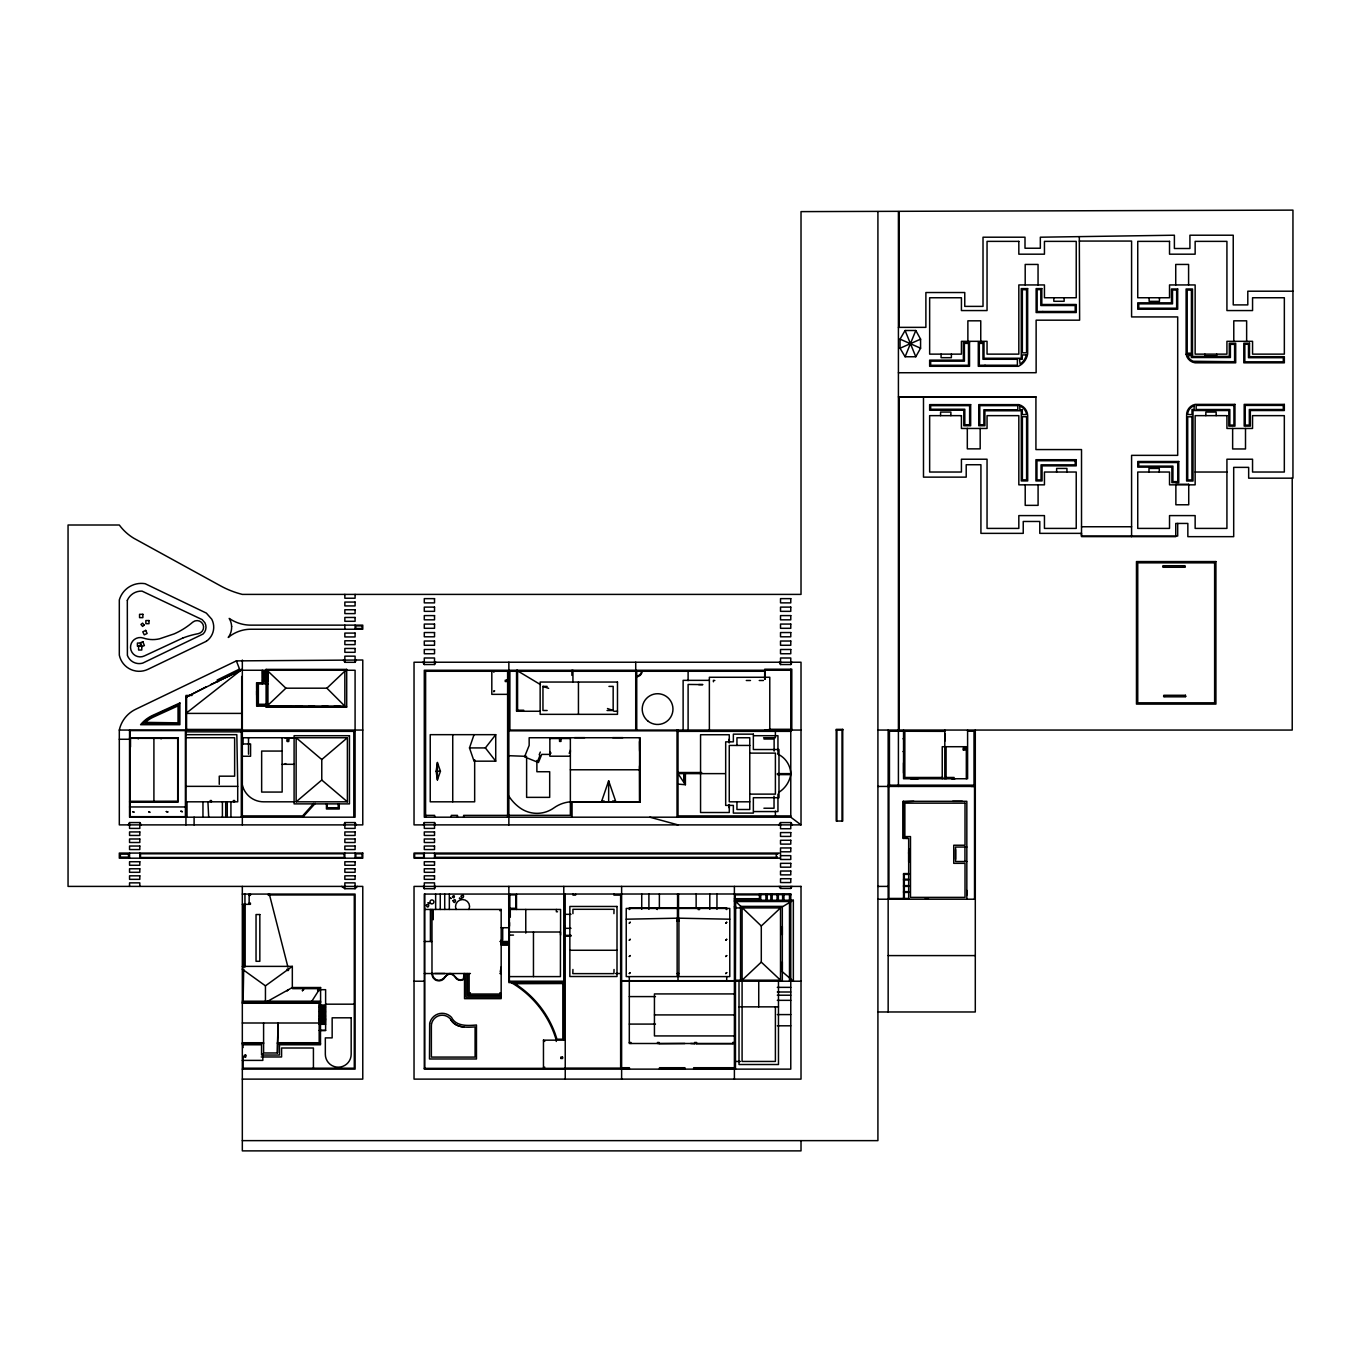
<?xml version="1.0" encoding="UTF-8"?>
<svg xmlns="http://www.w3.org/2000/svg" width="1361" height="1361" viewBox="0 0 1361 1361"><rect width="100%" height="100%" fill="white"/><g stroke="black" fill="none" stroke-linecap="round" stroke-linejoin="round"><path stroke-width="1.5" d="M560.562 935.092L560.579 909.454L508.861 909.454M263.592 1022.996L263.592 1052.972L277.44 1052.972L278.205 1022.996L277.44 1043.496L320.498 1043.496M436.132 771.245L437.408 762.517L440.437 771.245L437.408 779.955L436.132 771.245L440.437 771.245M500.219 971.89L501.171 966.956M423.22 886.402L424.292 888.699L434.533 888.699L435.214 886.402M474.666 759.744L474.666 801.816L430.229 801.816L430.229 734.668L495.727 734.668L495.727 761.173L474.036 761.173L469.494 747.921L474.036 734.668M615.972 802.173L608.656 780.84L601.341 802.173M423.373 824.885L424.292 822.571L434.533 822.571L435.316 824.885M537.782 760.867L540.028 755.321M539.177 754.828L540.317 752.055M905.099 356.752L915.8 330.502L905.082 330.502L900.046 339.127L900.046 348.246L905.099 356.752L915.783 356.752L920.58 348.212L920.58 339.161L915.8 330.502M343.772 824.885L344.843 822.571L355.085 822.571L356.412 824.885M779.309 662.229L780.516 664.525L790.775 664.525L791.966 662.229M343.465 660L344.843 662.314L355.085 662.314L356.31 660M128.325 824.885L129.55 822.571L139.809 822.571L141.272 824.885M468.933 909.454L469.12 909.114A7.043 7.043 0 0 0 462.349 899.553A7.043 7.043 0 0 0 456.122 909.454M422.812 662.229L424.292 664.525L434.533 664.525L435.877 662.229M779.07 886.402L780.516 888.444L790.775 888.444L791.966 886.402M311.023 1002.496L320.584 987.525L292.326 987.525L265.446 1002.496L265.446 985.84L292.326 966.378L292.326 987.525M778.781 824.885L780.516 822.571L790.775 822.571L792.425 824.885M604.182 801.017L602.242 801.017M614.594 801.017L612.637 801.017M469.494 747.921L485.384 747.921L495.727 734.668M313.796 803.381L302.618 815.919L242.326 815.919M302.754 817.195L315.259 803.364M341.679 886.402L344.843 888.699L355.085 888.699L357.348 886.402M266.093 707.005L285.895 688.19L326.895 688.19L346.698 669.391L346.698 707.005L266.093 707.005L266.093 669.391L346.698 669.391M499.895 910.747L501.171 909.454L424.802 909.454M469.137 973.523L469.137 994.04L470.413 992.747M544.74 1067.126L543.464 1068.351L543.464 1040.161L565.24 1040.161M761.292 962.125L742.085 980.192L780.516 980.192L761.292 962.125L761.292 925.99L780.516 907.923L780.516 981.213M347.395 801.816L321.774 780.04L321.774 759.54L347.395 737.747L347.395 801.816L296.137 801.816L296.137 737.747L347.395 737.747M296.137 801.816L321.774 780.04M782.116 906.97L793.344 900.25L793.344 981.213L782.116 971.533M239.536 669.051L217.114 680.041L217.964 681.759M206.515 686.659L186.151 697.155L242.326 669.119L185.947 713.402L242.326 713.402M236.372 660.885L362.775 660L362.775 824.885L119.309 824.885L119.309 730.057A29.993 29.993 0 0 1 135.777 709.234L236.372 660.885L240.251 670.888L210.887 684.515M920.58 339.161L900.046 348.246M142.99 641.643L140.489 642.698L142.088 646.526L144.402 645.539L142.803 641.712M241.697 676.468L241.697 729.428M626.23 919.202L677.149 918.182L677.149 976.603L626.23 976.603L626.23 908.433L729.785 908.433L729.785 976.603L678.918 976.603L678.918 918.182L729.785 919.202M1035.925 396.885L898.413 396.885L1035.925 396.817L1035.925 449.572L1081.519 449.572L1081.519 536.608L1175.751 536.659L1175.751 523.441L1187.847 523.441L1187.847 536.659L1233.695 536.659L1233.695 467.367L1248.666 467.367L1248.666 478.17L1292.95 478.17L1292.95 210.121L801.017 211.618L801.017 594.4L242.326 594.4A92.31 92.31 0 0 1 219.512 585.298L133.752 538.224A49.659 49.659 0 0 1 119.309 525.006L68.05 525.006L68.05 886.402L362.775 886.402L362.775 1079.12L242.326 1079.12M1292.95 291.203L1247.799 291.203L1247.799 304.898L1233.236 304.898L1233.236 235.215L1189.922 235.215L1189.922 248.502L1174.39 248.502L1174.39 235.215L1040.331 237.205L1040.331 248.229L1025.003 248.229L1025.003 237.205L983.016 237.205L983.016 306.378L964.762 306.378L964.762 292.53L925.888 292.53L925.888 327.355L898.413 327.355M1079.324 241.067L1131.586 241.067L1131.586 316.926L1177.69 316.926L1177.69 455.357L1131.586 455.357L1131.586 536.659M1186.111 354.285A10.548 10.548 0 0 0 1195.145 362.826L1235.703 362.826L1235.703 343.244L1229.289 343.244L1229.289 356.412L1192.508 356.412L1192.508 288.991L1186.111 288.991L1186.111 354.285L1192.508 354.285M898.413 372.744L1036.129 372.71L1036.129 320.175L1079.613 320.175L1079.324 237.205M1195.145 472.029L1226.924 472.029M1081.519 526.758L1131.586 526.758M1081.519 533.359L1039.787 533.359L1039.787 521.467L1023.234 521.467L1023.234 533.359L980.924 533.359L980.924 464.73L966.208 464.73L966.208 477.133L923.49 477.133L923.49 396.936M345.762 669.816L267.028 669.816L267.028 706.563L345.762 706.563M240.012 670.258L355.085 670.258L355.085 817.195L129.55 817.195L129.55 730.057M790.775 670.258L424.292 670.258L424.292 817.195L790.775 817.195L801.017 824.885L801.017 662.229L414.033 662.229L414.033 824.885L801.017 824.885M764.729 671.024L765.137 679.224M262.316 671.381L267.947 671.381M635.723 671.279L425.619 671.279L425.585 817.195M764.729 671.279L636.744 671.279L636.744 730.057M493.788 672.198L494.502 671.279M262.316 672.453L267.947 672.453M262.316 673.576L267.947 673.576M765.137 673.593L765.239 679.224M262.316 674.716L267.947 674.716M262.316 675.839L267.947 675.839M262.316 676.961L267.947 676.961M262.316 678.101L267.947 678.101M262.316 679.326L267.947 679.326M262.316 680.449L267.947 680.449M709.37 680.347L683.12 680.347L683.12 730.057M746.287 680.5L750.472 680.5M759.234 680.5L763.453 680.5M262.316 681.623L267.947 681.623M264.051 682.865L256.566 682.763L256.668 706.138L346.698 707.005M262.316 683.358L257.45 683.358L257.45 706.138M268.202 683.851L258.369 683.851L258.369 704.266L268.202 704.266M698.652 684.6L702.854 684.6L688.105 684.447L688.105 730.057M547.156 710.493L542.954 710.493L542.954 686.403L547.156 686.403M608.945 686.403L613.165 686.403L613.165 710.493L607.04 710.493M256.668 691.048L256.668 695.148M493.788 690.912L494.655 690.912L493.788 691.779M507.619 694.348L491.814 694.348L491.814 671.279M192.088 695.454L185.947 695.454L185.947 824.885M185.947 696.747L186.984 696.747M257.45 705.236L267.947 705.236M516.551 710.238L523.73 710.238M540.198 711.259L516.551 711.259L516.551 670.258L540.47 684.6M613.93 711.259L617.486 711.259M769.084 729.292L791.796 729.292M185.947 729.428L242.326 729.428M790.877 729.904L764.729 729.904L764.729 731.35M119.309 730.057L362.775 730.057M508.861 730.057L801.017 730.057M836.215 730.057L842.731 730.057M877.913 730.057L1292.218 730.057L1292.218 478.17M508.861 730.823L678.016 730.823M242.326 731.35L355.085 731.35M677.029 731.35L790.877 731.35M944.806 731.35L889.448 731.231L889.448 785.161M967.603 731.231L974.017 731.231L974.017 785.161M185.947 731.844L241.305 731.844M944.806 733.46L944.806 741.15M185.947 734.668L236.831 734.668L237.716 784.327L237.716 801.816L185.947 801.816M753.705 735.706L777.948 735.706L777.948 753.126M129.55 737.747L178.257 737.747L178.257 801.816L129.55 801.816L178.257 801.663M185.947 737.747L234.636 737.747L234.636 776.178L219.257 776.178L219.257 784.327M242.326 737.747L295.116 737.747M763.572 737.747L775.396 737.747L775.396 731.35M178.257 738.36L130.112 738.308L130.112 801.272L177.696 801.272L177.696 738.308M294.759 738.24L284.67 737.747M549.861 738.513L570.361 738.513M903.023 738.751L903.942 738.751L903.942 751.561L903.023 751.561M119.309 739.261L129.55 739.261M763.963 739.023L774.12 739.023L774.12 751.119M729.36 739.38L728.85 742.528M639.568 741.201L639.67 751.442M639.67 741.898L639.67 750.677M242.326 743.957L250.577 743.957L250.577 756.257L242.326 756.257M749.775 745.437L729.258 745.437L729.258 801.816L749.775 801.816M570.361 749.996L570.361 752.157M282.152 751.068L261.652 751.068L261.652 792.068L282.152 792.068L282.101 737.747M549.861 752.055L551.052 753.126M570.361 752.055L569.085 753.126M749.775 753.126L775.396 753.126L775.396 794.126L749.775 794.126M549.861 754.402L541.729 754.402L538.446 762.517L524.529 756.886L529.157 745.437L529.157 737.747L640.078 737.747L640.078 802.173M508.861 755.695L526.622 756.359M570.361 756.206L549.861 756.206L549.861 737.747M903.534 762.858L903.534 773.099M285.742 763.572L284.67 764.304M282.101 764.304L294.129 764.304M639.568 765.767L639.67 800.489M639.67 766.464L639.67 770.785M570.361 769.782L640.078 769.782M678.016 772.521L701.664 772.521M725.328 773.626L678.016 773.626L685.4 784.719L678.016 784.123M777.318 773.626L790.775 773.626A22.491 22.491 0 0 0 777.505 753.943M684.158 774.528L684.26 778.866M777.318 774.63L790.775 774.63A26.216 26.216 0 0 1 779.19 792.102M684.26 774.902L684.26 778.492M943.003 777.471L904.827 777.471L904.827 731.35M946.082 777.471L954.18 777.471M684.26 779.275L684.158 782.558M684.26 779.632L684.26 782.201M888.155 785.161L974.119 785.161M185.947 786.352L237.716 786.352M877.913 786.437L975.293 786.437L971.073 786.403M294.112 801.816L263.558 801.816A21.827 21.827 0 0 1 242.326 785.025M640.078 801.816L569.851 802.173M903.534 801.816L913.792 801.306M569.851 801.969L640.078 802.02M571.654 803.058L571.654 816.09M129.55 806.954L185.947 806.954M338.379 807.822L327.252 807.822L327.201 803.841M729.36 807.651L728.85 804.64M338.447 807.907L338.447 803.858L338.515 807.975L327.082 807.975L327.082 803.875M763.912 808.23L774.035 808.23L774.035 796.151M753.79 811.564L777.948 811.564L777.948 794.126M425.585 815.375L434.652 815.375L434.652 817.195M507.619 815.375L463.625 815.375L463.625 817.195M508.861 815.307L570.361 815.307L570.361 737.747M678.016 815.919L790.775 815.919M903.534 838.104L907.532 838.41M966.837 847.052L955.558 847.052L955.558 861.513L966.837 861.513M908.672 849.4L909.948 849.4M955.558 849.587L955.558 859.318M908.672 849.689L908.672 861.734M908.672 852.292L908.672 853.585M780.516 855.644L790.775 855.644L790.775 859.489L780.516 859.489L780.516 853.075L414.033 853.075L414.033 858.196L780.516 858.196M908.672 862.211L909.948 862.211M908.672 873.575L903.534 873.575L903.534 899.213M903.534 874.34L908.672 874.408M903.534 879.223L908.672 879.223M903.534 879.989L908.672 879.989M903.534 885.62L908.672 885.62M877.913 886.402L888.155 886.402M903.534 886.402L908.672 886.402M966.837 890.434L966.837 895.13M903.534 891.642L908.672 891.642M903.534 892.425L908.672 892.425M242.326 894.075L355.085 894.075L355.085 1069.134L242.326 1069.134M759.948 894.602L790.775 894.602M269.648 894.96L354.285 894.96L354.285 1068.198L243.092 1068.198M509.371 894.875L515.802 894.875L515.802 908.28L509.371 908.28M759.438 894.857L735.161 894.857L735.161 900.233M789.703 894.909L790.775 894.909M249.148 895.368L250.424 895.368L250.424 894.075M287.937 967.127L269.648 895.368L268.355 895.368L268.355 894.075M908.672 898.447L888.937 898.447L888.937 786.437M925.361 898.447L928.406 898.447M734.396 898.702L759.948 898.702M877.913 899.213L975.293 899.213M789.703 899.927L790.775 899.927M793.344 900.25L734.396 900.233L761.292 925.99M734.396 901.526L789.499 901.526L789.499 981.213M249.148 903.058L250.424 903.058L250.424 904.333L242.326 904.333M734.396 906.596L735.672 906.596M734.396 907.923L780.516 907.923M557.551 911.768L556.377 911.768L556.377 909.454M565.24 914.32L571.008 914.32M565.24 915.868L565.24 917.144M509.371 917.144L510.29 917.144L510.29 909.454M677.149 921.244L678.918 921.244M563.777 926.586L565.24 926.586M782.32 926.603L782.32 934.803M501.171 927.726L508.861 927.726M565.24 928.321L571.008 928.321M509.371 932.013L560.426 932.013L560.426 976.603L509.371 976.603M508.861 933.034L508.861 886.402M509.371 935.092L513.471 935.092M565.189 935.347L571.042 935.347M565.189 936.113L571.042 936.113M501.171 940.077L502.702 940.077L502.702 927.726M424.292 941.489L431.981 941.489M499.895 941.489L508.861 941.489M501.171 941.795L508.861 941.795M501.171 942.527L508.861 942.527M501.171 942.833L508.861 942.833M501.171 943.547L508.861 943.547M501.171 943.853L508.861 943.853M501.171 944.568L508.861 944.568M501.171 944.874L508.861 944.874M569.851 950.267L617.009 950.267M888.155 955.592L975.293 955.592M782.32 961.938L782.32 970.138M242.326 966.378L292.326 966.378M424.292 973.523L470.413 973.523M499.895 973.523L501.171 973.523M615.614 973.523L620.633 973.523M677.149 973.523L678.918 973.523M741.303 980.209L735.416 980.209L735.672 901.526M621.62 980.703L734.396 980.703M414.033 981.213L424.292 981.213M508.861 981.213L563.777 981.213M621.62 981.213L801.017 981.213M563.777 982.591L508.861 982.591L508.708 894.075M777.318 987.354L790.775 987.354M292.564 988.137L319.206 988.137M292.462 988.647L318.457 988.647M319.206 989.685L317.674 989.685L317.674 990.706L319.206 990.706M320.805 989.685L325.619 989.685L325.619 1030.447L319.206 1030.447L325.619 1030.447M777.318 991.999L790.775 991.999M734.396 993.921L654.437 993.921L654.437 1035.925L734.396 1035.925M469.137 994.04L501.171 994.04L499.895 992.747M777.318 995.214L790.775 995.214M501.171 995.572L467.606 995.572L467.606 973.523M629.309 996.592L655.458 996.592M501.171 997.103L466.057 997.103L466.057 973.523M777.318 1000.335L790.775 1000.335M242.326 1001.203L320.498 1001.203L320.498 1044.772L279.481 1044.772L279.481 1055.03L261.55 1055.03L261.55 1044.772L242.326 1044.772M242.326 1002.496L320.584 1002.496L320.584 987.525M242.326 1003.261L318.44 1003.261M325.619 1004.18L354.285 1004.18M319.206 1005.03L325.619 1005.03M319.206 1006.323L325.619 1006.323M739.006 1006.851L778.475 1006.851M319.206 1007.599L325.619 1007.599M319.206 1008.926L325.619 1008.926M319.206 1010.185L325.619 1010.185M319.206 1011.461L325.619 1011.444M877.913 1011.972L975.293 1011.972L975.293 730.057M319.206 1012.754L325.619 1012.72M319.206 1014.03L325.619 1014.03M777.318 1014.591L790.775 1014.591M654.437 1014.915L734.396 1014.915M319.206 1015.323L325.619 1015.34M319.206 1016.633L325.619 1016.633M319.206 1017.909L325.619 1017.909M319.206 1019.151L325.619 1019.151M319.206 1019.168L325.619 1019.168M319.206 1020.444L325.619 1020.461M319.206 1021.72L325.619 1021.72M242.326 1022.996L325.619 1023.013M629.309 1024.084L655.458 1024.084M325.619 1024.306L319.206 1024.306L320.498 1024.306M777.318 1025.803L790.775 1025.803M450.678 1019.474C455.442 1028.048 466.789 1027.589 475.091 1026.892L475.091 1057.089L431.369 1057.089L431.369 1026.892A10.837 10.837 0 0 1 450.134 1018.691L451.75 1021.005M629.309 1042.475L630.926 1042.475L630.926 1043.496M734.396 1042.475L732.779 1042.475L732.779 1043.496M242.326 1042.73L263.592 1042.73M318.44 1042.73L277.44 1042.73L277.44 1052.972M242.326 1043.496L263.592 1043.496M734.396 1043.496L629.309 1043.496L629.309 981.213M658.894 1043.683L684.872 1043.496M694.773 1043.683L690.673 1043.496M696.373 1043.717L733.001 1043.717M243.092 1047.596L242.581 1042.985M245.456 1055.456L245.456 1056.595M261.227 1056.97L281.591 1056.97L281.591 1048.004L313.421 1048.004L313.421 1068.198M242.326 1060.389L262.826 1060.389L262.826 1053.754M735.467 1061.444L740.418 1061.444M621.62 1067.722L629.411 1067.722L629.411 1069.134M734.396 1067.722L693.685 1067.722L693.685 1069.134M565.24 1068.113L620.633 1068.113L620.633 895.113L613.93 895.113L613.93 894.075M424.292 1068.351L565.24 1068.351M623.338 1069.134L627.71 1069.134M661.803 1069.134L682.627 1069.134M695.981 1069.134L732.099 1069.134M242.326 1140.637L877.913 1140.637L877.913 211.618M649.809 817.195L678.016 824.885M542.954 686.403L548.636 688.343M607.482 708.537L613.165 710.493M900.046 339.127L920.58 348.212M266.093 669.391L285.895 688.19M511.175 982.591L514.424 984.513A98.707 98.707 0 0 1 556.275 1040.161L556.275 1041.454M265.446 985.84L242.326 969.168L243.704 969.168L243.092 1002.496M296.137 737.747L321.774 759.54M326.895 688.19L344.843 706.138L344.843 670.258M543.464 1040.161L544.74 1041.454M485.384 747.921L495.727 761.173M915.783 356.752L905.082 330.502M1081.349 533.359L1081.519 536.047L1177.69 536.047L1177.69 523.441M207.927 801.816L208.692 817.195M1246.642 341.322L1246.642 320.822L1233.781 320.822L1233.781 341.322M1245.502 428.46L1245.502 448.96L1232.641 448.96L1232.641 428.46M1216.717 354.132L1216.717 355.833L1204.91 355.833L1204.91 354.132M1216.156 415.649L1216.156 412.06L1205.846 412.06L1205.846 415.649M1188.595 284.942L1188.595 264.442L1175.734 264.442L1175.734 284.942M1159.453 297.77L1159.453 301.359L1149.143 301.359L1149.143 297.77M1159.283 472.029L1159.283 468.439L1148.99 468.439L1148.99 472.029M1066.939 472.029L1066.939 468.439L1056.629 468.439L1056.629 472.029M1064.132 297.702L1064.132 301.291L1053.822 301.291L1053.822 297.702M1038.052 284.942L1038.052 264.442L1025.19 264.442L1025.19 284.942M1038.086 484.839L1038.086 505.356L1025.207 505.356L1025.207 484.839M980.754 341.322L980.754 320.822L967.875 320.822L967.875 341.322M980.175 428.358L980.175 448.858L967.314 448.858L967.314 428.358M974.527 786.437L974.527 899.213M967.603 730.057L967.603 778.747L903.534 778.747L903.534 730.057M966.837 899.213L966.837 801.306L903.023 801.306L903.023 838.41L908.672 838.41L908.672 899.213M966.327 778.747L966.327 746.713L942.237 746.713L942.237 778.747M964.949 847.052L964.949 861.513M962.329 801.306L952.649 801.306M954.997 778.747L951.611 778.747M951.373 354.098L951.373 357.688L941.08 357.688L941.08 354.098M950.88 415.649L950.88 412.06L940.57 412.06L940.57 415.649M946.082 746.713L946.082 778.747M944.806 730.057L944.806 778.747M918.233 778.747L910.543 778.747M904.299 874.289L904.35 899.213M903.534 801.306L903.534 838.41M899.179 211.618L899.179 327.355M899.179 396.885L899.179 730.057M898.413 211.618L898.413 786.437M888.155 730.057L888.155 1011.972M842.034 730.057L842.034 821.04M836.913 730.057L836.913 821.04M801.017 1140.637L801.017 1150.879L242.326 1150.879L242.326 886.402M791.796 730.057L791.796 669.221L764.729 669.221L764.627 679.241M790.775 664.525L790.775 657.992L780.516 657.992L780.516 664.525M790.775 669.221L790.775 817.195M790.775 822.571L790.775 828.73L780.516 828.73L780.516 822.571M790.775 886.402L790.775 888.444M789.754 893.973L789.754 894.909M789.499 894.075L789.499 900.25M783.936 894.075L783.936 900.25M782.575 894.075L782.643 900.25M782.32 981.213L782.32 906.392L740.537 906.392L740.537 981.213M780.516 886.402L780.516 888.444M778.356 894.075L778.356 900.25M778.475 981.213L778.475 1064.506L739.006 1064.506L739.006 981.213M777.08 894.075L777.08 900.25M775.396 811.105L775.396 815.919M775.396 1006.851L775.396 1061.444L742.085 1061.444L742.085 907.923M772.163 894.075L772.163 900.25M770.87 894.075L770.87 900.25M769.782 730.057L769.782 677.268L709.37 677.268L709.37 730.057M767.23 894.075L767.23 900.25M765.937 893.973L765.954 900.25M760.714 894.075L760.714 900.25M759.948 893.973L759.948 900.233M759.438 893.973L759.438 900.25M758.74 981.213L758.74 1006.851M736.947 745.437L736.947 737.747L749.775 737.747L749.775 809.506L736.947 809.506L736.947 801.816M735.467 981.213L735.467 1069.134M734.396 886.402L734.396 1079.12M729.36 742.766L729.258 734.736L700.558 734.736L700.558 812.517L729.258 812.517L729.36 804.453M728.952 739.38L728.952 742.528M729.054 804.64L729.054 807.651M726.706 977.113L726.706 980.703M725.566 908.433L726.706 909.556L726.706 907.923L629.309 907.923L629.309 909.505L630.398 908.433M716.958 894.075L716.958 909.352M714.831 680.5L713.402 680.347L713.402 681.793M709.796 894.075L709.796 909.352M699.537 908.433L699.537 909.556L698.21 909.556L698.21 908.433M696.594 1043.496L696.594 1042.475L694.586 1042.475L694.586 1043.496M696.134 894.075L696.134 908.433M688.105 671.279L688.105 680.687M685.4 773.626L685.4 784.719M684.94 1069.134L684.94 1067.722L659.507 1067.722L659.507 1069.134M678.527 893.973L678.527 921.244M678.016 730.057L678.016 817.195M678.016 973.523L678.016 981.213M677.574 894.075L677.574 908.433M677.438 907.923L677.438 921.244M677.029 730.057L677.029 817.195M659.37 894.075L659.37 908.433M659.081 1043.496L659.081 1042.475L657.499 1042.475L657.499 1043.496M657.346 908.433L657.346 909.505L656.104 908.433M648.908 894.075L648.908 909.352M641.729 894.075L641.729 909.352M639.568 737.747L639.568 801.816M635.723 662.229L635.723 730.057M629.309 977.113L629.309 980.703M622.879 737.645L612.637 737.645M621.62 886.402L621.62 1079.12M613.93 913.656L614.032 909.301L572.93 909.301L572.93 913.656M614.032 969.491L613.93 973.625L572.828 973.625L572.93 969.491M608.656 780.84L608.656 802.173M584.771 737.645L574.529 737.645M578.442 682.048L578.442 714.338M575.601 894.075L575.601 895.113L572.981 895.113L572.981 894.075M572.93 670.258L572.93 681.793M571.909 670.258L571.909 675.379M571.654 801.816L571.654 817.195M565.189 894.075L565.24 1079.12M563.777 886.402L563.777 1040.161M562.314 1057.395L562.314 1058.314M561.14 1057.395L561.14 1058.314M536.88 760.51L536.88 771.738L549.691 771.738L549.691 797.359L526.622 797.359L526.622 758.4M533.461 932.013L533.461 976.603M525.771 909.454L525.771 933.102M517.571 670.258L517.571 711.259M516.5 894.075L516.5 909.454M509.882 671.279L509.882 730.057M509.729 894.075L509.729 909.454M509.541 922.554L509.541 926.092M509.371 894.075L509.371 981.213M508.861 662.229L508.861 824.885M507.619 671.279L507.619 817.195M501.171 909.454L501.171 998.651L464.526 998.651L464.526 973.523M463.948 973.523L463.489 978.882A5.393 5.393 0 0 1 456.122 977.623L452.362 973.966A6.278 6.278 0 0 0 447.905 973.966L443.567 978.321A6.38 6.38 0 0 1 432.679 975.293L432.594 973.523M457.483 817.195L457.483 815.375L451.274 815.375L451.274 817.195M452.737 734.668L452.737 801.816M449.334 894.075L449.334 909.454M444.945 973.523L434.703 973.523M444.724 894.075L444.724 909.454M440.266 894.075L440.266 909.454M437.408 762.517L437.408 779.955M435.639 894.075L435.639 909.454M434.533 664.525L434.533 657.992L424.292 657.992L424.292 664.525M434.533 822.571L434.533 828.407L424.292 828.407L424.292 822.571M434.533 853.075L434.533 858.196M434.533 888.699L434.533 882.864L424.292 882.864L424.292 888.699M433.24 919.713L433.24 910.747L431.981 909.454L431.981 973.523A6.958 6.958 0 0 0 445.081 977.181A5.699 5.699 0 0 1 455.186 977.181A5.954 5.954 0 0 0 464.526 978.78M430.416 909.454L430.416 941.489M424.802 894.075L424.802 1068.351M424.292 853.075L424.292 858.196M355.085 594.4L355.085 598.228L344.843 598.228L344.843 594.4M355.085 625.141L355.085 629.241M355.085 662.314L355.085 656.155L344.843 656.155L344.843 662.314M355.085 822.571L355.085 828.407L344.843 828.407L344.843 822.571M355.085 853.075L355.085 858.196M355.085 888.699L355.085 882.864L344.843 882.864L344.843 888.699M353.809 731.35L353.809 817.195M344.843 625.141L344.843 629.241M344.843 853.075L344.843 858.196M343.04 706.24L269.75 706.24M339.791 705.985L334.415 705.985M339.263 803.875L339.263 808.995L326.436 808.995L326.436 803.875M327.712 705.985L322.319 705.985M319.716 1002.496L319.716 1043.496M319.206 1002.496L319.206 1043.496M314.425 705.985L309.049 705.985M301.802 705.985L296.426 705.985M290.727 705.985L285.334 705.985M288.447 741.32L288.447 739.618L287.426 739.618L287.426 741.32M277.814 705.985L272.438 705.985M269.648 894.075L269.648 895.368M267.947 670.258L267.947 706.24M262.316 670.258L262.316 683.851M249.148 894.075L249.148 904.333M248.519 737.747L248.519 754.198M244.946 894.075L244.946 967.076M244.47 966.65L244.47 904.793L243.551 904.793L243.551 966.65M243.007 737.747L243.007 743.957M243.092 904.333L243.092 967.076M243.092 1056.17L243.092 1069.134M242.326 660.051L242.326 824.885M241.305 730.057L241.305 817.195M234.636 801.816L234.636 800.54L233.36 800.54L233.36 801.816M230.928 801.816L230.928 817.195M227.27 801.816L227.27 817.195M225.705 801.816L225.705 817.195M222.404 801.816L222.404 817.195M211.465 801.816L211.465 800.54L210.189 800.54L210.189 801.816M202.959 801.816L202.959 817.195M194.096 817.195L194.096 824.885M187.018 801.816L187.018 817.195M186.576 696.747L186.576 729.428M167.726 737.747L162.554 737.747M161.091 737.747L161.091 738.921M153.912 738.308L153.912 801.272M140.387 646.169L140.387 643.038L137.41 643.038L137.41 646.169L141.782 646.169L141.782 650.014L138.601 650.014L138.601 646.169M139.809 822.571L139.809 828.407L129.55 828.407L129.55 822.571M139.809 853.075L139.809 858.196M139.809 886.402L139.809 882.864L129.55 882.864L129.55 886.402M138.227 737.747L138.227 738.921M130.503 737.747L130.503 746.968M130.095 737.747L130.095 730.585L185.402 730.585L185.402 816.668L130.095 816.668L130.095 801.816M129.55 853.075L129.55 858.196M508.861 796.134A42.548 42.548 0 0 0 519.987 807.89A29.142 29.142 0 0 0 553.927 807.89A33.174 33.174 0 0 1 570.361 801.816M463.778 1026.892A15.277 15.277 0 0 1 452.226 1021.601M642.171 671.279A5.903 5.903 0 0 1 636.744 676.757M641.626 671.279A5.835 5.835 0 0 1 636.744 676.162M231.625 626.4L231.608 628.084A17.098 17.098 0 0 1 228.24 637.475A35.267 35.267 0 0 1 240.778 630.721L242.751 630.194A35.267 35.267 0 0 1 250.866 629.241L362.775 629.241L362.775 625.141L250.866 625.141A38.295 38.295 0 0 1 243.245 624.376L241.373 623.95A38.295 38.295 0 0 1 229.192 618.404A17.098 17.098 0 0 1 231.625 626.4M452.515 896.576C454.421 900.676 455.459 893.139 452.515 896.576M429.668 1023.557L429.481 1058.977L476.469 1058.977L476.469 1025.003C468.031 1025.735 456.02 1026.619 451.529 1017.399A12.742 12.742 0 0 0 429.668 1023.557M132.715 811.802L134.212 812.211L132.8 811.615M148.655 811.819L150.067 812.398L148.74 811.632M166.314 811.547L167.811 811.939L166.314 811.547M180.843 811.258L182.323 811.649L180.843 811.258M426.35 905.218C428.171 910.9 430.756 901.22 426.35 905.218M449.81 898.039L451.206 898.413L449.81 898.039M453.043 900.693C454.863 906.375 457.466 896.695 453.043 900.693M459.457 898.294L460.835 898.651L459.457 898.294M461.192 896.15C462.961 901.628 465.462 892.272 461.192 896.15M1162.855 566.465L1164.335 566.856L1162.855 566.465M1163.57 695.998L1165.05 696.407L1163.57 695.998M1183.407 566.465L1184.904 566.856L1183.407 566.465M1184.121 695.998L1185.601 696.407L1184.121 695.998M1026.415 354.932L1026.398 354.966A15.651 15.651 0 0 1 1020.155 364.102L1019.457 359.27L1022.281 359.27L1022.281 354.932L1026.415 354.932M428.205 902.768L429.617 903.347L428.205 902.768M127.322 600.354L127.39 655.39A12.606 12.606 0 0 0 135.368 663.011L137.223 663.436A12.606 12.606 0 0 0 142.871 663.045L203.112 633.988A9.442 9.442 0 0 0 204.933 622.811L202.177 619.629L142.037 591.116A15.277 15.277 0 0 0 127.322 600.354M142.31 723.899L142.854 723.337A32.766 32.766 0 0 1 152.993 716.107L179.091 704.215L179.091 723.899L142.327 723.899M145.355 722.368L178.036 722.844L178.036 705.866L153.453 717.077A31.728 31.728 0 0 0 145.355 722.368M144.215 625.073L142.599 626.417L140.966 624.444L142.599 623.151L144.215 625.073M145.729 630.381L142.786 631.81L144.249 634.855L147.107 633.477L145.729 630.381M182.799 638.037L144.487 655.883A9.68 9.68 0 0 1 130.537 647.836A9.68 9.68 0 0 1 143.296 638.037A29.585 29.585 0 0 0 159.458 638.836L174.208 633.869A74.974 74.974 0 0 0 192.718 622.181A6.601 6.601 0 0 1 202.959 624.325A6.601 6.601 0 0 1 198.23 633.665A89.35 89.35 0 0 0 182.799 638.037M206.345 641.286L147.992 669.306A20.313 20.313 0 0 1 136.015 671.058L133.038 670.344A20.313 20.313 0 0 1 119.309 655.117L119.309 599.946A22.984 22.984 0 0 1 131.575 585.587L134.144 584.549A22.984 22.984 0 0 1 145.134 583.699L206.345 613.096L211.772 619.238A17.149 17.149 0 0 1 206.345 641.286M179.89 702.974L152.653 715.393A33.549 33.549 0 0 0 140.591 724.698L179.89 724.698L179.89 702.974M1194.107 405.731L1193.138 406.122A9.646 9.646 0 0 0 1187.626 414.459L1191.998 414.68L1191.998 409.508L1194.107 409.508L1194.107 405.731M777.675 853.942L777.505 853.959A1.735 1.735 0 0 0 777.505 857.311L435.316 857.328L435.316 853.942L777.675 853.942M1042.866 311.482L1037.15 311.516L1037.15 289.621L1040.808 289.621L1040.808 305.527L1075.207 305.527L1075.207 311.482L1042.866 311.482M985.024 365.241L979.308 365.275L979.308 343.38L982.965 343.38L982.965 359.287L1017.382 359.287L1017.382 365.241L985.024 365.241M1018.828 241.373L987.048 241.373L987.048 310.563L961.427 310.563L961.427 297.753L929.648 297.753L929.648 354.132L961.427 354.132L961.427 341.322L987.048 341.322L987.048 354.132L1018.828 354.132L1018.828 284.942L1044.448 284.942L1044.448 297.753L1076.228 297.753L1076.228 241.373L1044.448 241.373L1044.448 254.184L1018.828 254.184L1018.828 241.373M1169.524 241.373L1137.745 241.373L1137.745 297.753L1169.524 297.753L1169.524 284.942L1195.145 284.942L1195.145 354.132L1226.924 354.132L1226.924 341.322L1252.562 341.322L1252.562 354.132L1284.342 354.132L1284.342 297.753L1252.562 297.753L1252.562 310.563L1226.924 310.563L1226.924 241.373L1195.145 241.373L1195.145 254.184L1169.524 254.184L1169.524 241.373M1027.657 288.6L1021.26 288.6L1021.26 358.249L983.986 358.249L983.986 342.36L978.287 342.36L978.287 366.296L1018.436 366.296A16.689 16.689 0 0 0 1027.657 353.894L1027.657 288.6M1041.811 288.6L1036.129 288.6L1036.129 312.537L1076.262 312.537L1076.262 304.49L1041.811 304.49L1041.811 288.6M1177.69 288.991L1171.481 288.991L1171.481 302.822L1137.745 302.822L1137.745 309.236L1177.69 309.236L1177.69 288.991M1026.568 289.689L1022.349 289.689L1022.349 352.805L1026.568 352.805L1026.568 289.689M1176.653 290.012L1172.519 290.012L1172.519 303.86L1138.783 303.86L1138.783 308.198L1176.653 308.198L1176.653 290.012M1191.419 290.08L1187.2 290.08L1187.2 353.197L1191.419 353.197L1191.419 290.08M969.525 342.36L963.384 342.36L963.384 360.138L929.648 360.138L929.648 366.296L969.525 366.296L969.525 342.36M968.505 343.38L964.405 343.38L964.405 361.175L930.669 361.175L930.669 365.275L968.505 365.275L968.505 343.38M1249.5 343.244L1243.801 343.244L1243.801 362.826L1284.342 362.826L1284.342 356.684L1249.5 356.684L1249.5 343.244M1248.479 344.265L1244.839 344.265L1244.839 361.805L1283.321 361.805L1283.321 357.705L1248.479 357.705L1248.479 344.265M1234.597 344.35L1230.395 344.35L1230.395 357.535L1191.402 357.535L1191.402 355.391L1187.762 355.987A9.442 9.442 0 0 0 1193.359 361.277L1234.597 361.72L1234.597 344.35M1234.954 404.387L1195.145 404.387A10.667 10.667 0 0 0 1186.622 415.7L1186.622 481.011L1193.019 481.011L1193.019 410.529L1228.813 410.529L1228.813 426.112L1234.954 426.112L1234.954 404.387M1284.325 404.387L1244.192 404.387L1244.192 426.112L1250.351 426.112L1250.351 410.529L1284.325 410.529L1284.325 404.387M970.665 404.625L929.648 404.625L929.648 410.256L963.792 410.256L963.792 425.755L970.665 425.755L970.665 404.625M1018.828 404.625L978.746 404.625L978.746 425.755L984.905 425.755L984.905 410.767L1021.294 410.767L1021.294 480.926L1027.691 480.926L1027.691 415.632A11.773 11.773 0 0 0 1018.828 404.625M1233.934 405.408L1196.166 405.408L1196.166 409.508L1229.834 409.508L1229.834 425.091L1233.934 425.091L1233.934 405.408M1283.304 405.408L1245.23 405.408L1245.23 425.091L1249.33 425.091L1249.33 409.508L1283.304 409.508L1283.304 405.408M969.627 405.646L930.669 405.646L930.669 409.236L964.813 409.236L964.813 424.734L969.627 424.734L969.627 405.646M1017.807 405.646L979.784 405.646L979.784 424.734L983.884 424.734L983.884 409.746L1017.807 409.746L1017.807 405.646M1022.315 409.746L1019.848 409.746L1019.848 406.037L1020.733 406.412A10.752 10.752 0 0 1 1026.568 414.51L1022.315 414.595L1022.315 409.746M961.427 415.649L929.648 415.649L929.648 472.029L961.427 472.029L961.427 459.218L987.048 459.218L987.048 528.408L1018.828 528.408L1018.828 515.598L1044.448 515.598L1044.448 528.408L1076.228 528.408L1076.228 472.029L1044.448 472.029L1044.448 484.839L1018.828 484.839L1018.828 415.649L987.048 415.649L987.048 428.46L961.427 428.46L961.427 415.649M1226.924 415.649L1195.145 415.649L1195.145 484.839L1169.524 484.839L1169.524 472.029L1137.745 472.029L1137.745 528.408L1169.524 528.408L1169.524 515.598L1195.145 515.598L1195.145 528.408L1226.924 528.408L1226.924 459.218L1252.545 459.218L1252.545 472.029L1284.325 472.029L1284.325 415.649L1252.545 415.649L1252.545 428.46L1226.924 428.46L1226.924 415.649M1026.602 416.721L1022.383 416.721L1022.383 479.838L1026.602 479.838L1026.602 416.721M1191.93 416.806L1187.711 416.806L1187.711 479.923L1191.93 479.923L1191.93 416.806M1076.228 459.712L1035.925 459.712L1035.925 480.926L1042.067 480.926L1042.067 465.853L1076.228 465.853L1076.228 459.712M1075.207 460.733L1036.946 460.733L1036.946 479.906L1041.046 479.906L1041.046 464.833L1075.207 464.833L1075.207 460.733M1178.762 461.498L1137.745 461.498L1137.745 467.146L1171.889 467.146L1171.889 482.645L1178.762 482.645L1178.762 461.498M1177.741 462.536L1138.766 462.536L1138.766 466.125L1172.927 466.125L1172.927 481.624L1177.741 481.624L1177.741 462.536M1188.731 484.278L1175.87 484.278L1175.87 504.778L1188.731 504.778L1188.731 484.278M1215.917 561.566L1136.469 561.566L1136.469 704.096L1215.917 704.096L1215.917 561.566M1214.624 562.842L1137.745 562.842L1137.745 702.82L1214.624 702.82L1214.624 562.842M1184.75 565.734L1163.128 565.734L1163.128 567.265L1184.75 567.265L1184.75 565.734M434.533 598.636L424.292 598.636L424.292 602.872L434.533 602.872L434.533 598.636M790.775 598.636L780.516 598.636L780.516 602.872L790.775 602.872L790.775 598.636M355.085 602.072L344.843 602.072L344.843 605.917L355.085 605.917L355.085 602.072M434.533 607.108L424.292 607.108L424.292 611.344L434.533 611.344L434.533 607.108M790.775 607.108L780.516 607.108L780.516 611.344L790.775 611.344L790.775 607.108M355.085 609.762L344.843 609.762L344.843 613.607L355.085 613.607L355.085 609.762M142.871 614.304L139.554 614.304L139.554 617.639L142.871 617.639L142.871 614.304M434.533 615.597L424.292 615.597L424.292 619.833L434.533 619.833L434.533 615.597M790.775 615.597L780.516 615.597L780.516 619.833L790.775 619.833L790.775 615.597M355.085 617.452L344.843 617.452L344.843 621.296L355.085 621.296L355.085 617.452M148.995 620.548L145.865 620.548L145.865 623.678L148.995 623.678L148.995 620.548M434.533 624.07L424.292 624.07L424.292 628.306L434.533 628.306L434.533 624.07M790.775 624.07L780.516 624.07L780.516 628.306L790.775 628.306L790.775 624.07M362.026 625.89L355.833 625.89L355.833 628.493L362.026 628.493L362.026 625.89M434.533 632.542L424.292 632.542L424.292 636.795L434.533 636.795L434.533 632.542M790.775 632.542L780.516 632.542L780.516 636.795L790.775 636.795L790.775 632.542M355.085 633.086L344.843 633.086L344.843 636.931L355.085 636.931L355.085 633.086M355.085 640.776L344.843 640.776L344.843 644.621L355.085 644.621L355.085 640.776M434.533 641.031L424.292 641.031L424.292 645.267L434.533 645.267L434.533 641.031M790.775 641.031L780.516 641.031L780.516 645.267L790.775 645.267L790.775 641.031M355.085 648.465L344.843 648.465L344.843 652.31L355.085 652.31L355.085 648.465M434.533 649.503L424.292 649.503L424.292 653.739L434.533 653.739L434.533 649.503M790.775 649.503L780.516 649.503L780.516 653.739L790.775 653.739L790.775 649.503M506.564 680.228L505.237 680.228L505.237 681.555L506.564 681.555L506.564 680.228M617.486 682.048L540.147 682.048L540.147 714.338L617.486 714.338L617.486 682.048M1185.465 695.284L1163.825 695.284L1163.825 696.815L1185.465 696.815L1185.465 695.284M842.731 729.36L836.215 729.36L836.215 821.04L842.731 821.04L842.731 729.36M753.348 734.157L733.358 734.157L733.358 741.847L725.685 741.847L725.685 805.406L733.358 805.406L733.358 813.095L753.348 813.095L753.348 797.716L778.985 797.716L778.985 749.537L753.348 749.537L753.348 734.157M349.454 735.706L294.095 735.706L294.095 803.875L349.454 803.875L349.454 735.706M560.987 739.295L559.541 739.295L559.541 741.439L560.987 741.439L560.987 739.295M288.651 739.414L287.222 739.414L287.222 741.524L288.651 741.524L288.651 739.414M965.051 748.108L963.163 748.108L963.163 750.013L965.051 750.013L965.051 748.108M964.677 748.567L963.588 749.639L964.677 748.567M965.017 803.143L904.861 803.143L904.861 836.59L910.492 836.59L910.492 897.375L965.017 897.375L965.017 863.333L953.738 863.333L953.738 845.232L965.017 845.232L965.017 803.143M139.809 831.928L129.55 831.928L129.55 835.45L139.809 835.45L139.809 831.928M355.085 831.928L344.843 831.928L344.843 835.45L355.085 835.45L355.085 831.928M434.533 831.928L424.292 831.928L424.292 835.45L434.533 835.45L434.533 831.928M790.775 832.575L780.516 832.575L780.516 836.42L790.775 836.42L790.775 832.575M139.809 838.988L129.55 838.988L129.55 842.51L139.809 842.51L139.809 838.988M355.085 838.988L344.843 838.988L344.843 842.51L355.085 842.51L355.085 838.988M434.533 838.988L424.292 838.988L424.292 842.51L434.533 842.51L434.533 838.988M790.775 840.264L780.516 840.264L780.516 844.109L790.775 844.109L790.775 840.264M139.809 846.032L129.55 846.032L129.55 849.553L139.809 849.553L139.809 846.032M355.085 846.032L344.843 846.032L344.843 849.553L355.085 849.553L355.085 846.032M434.533 846.032L424.292 846.032L424.292 849.553L434.533 849.553L434.533 846.032M790.775 847.954L780.516 847.954L780.516 851.799L790.775 851.799L790.775 847.954M362.775 853.075L119.309 853.075L119.309 858.196L362.775 858.196L362.775 853.075M344.129 853.772L140.506 853.772L140.506 857.498L344.129 857.498L344.129 853.772M362.043 853.823L355.833 853.823L355.833 857.464L362.043 857.464L362.043 853.823M423.662 853.704L414.646 853.704L414.646 857.583L423.662 857.583L423.662 853.704M128.495 854.147L120.363 854.147L120.363 857.141L128.495 857.141L128.495 854.147M139.809 861.734L129.55 861.734L129.55 865.256L139.809 865.256L139.809 861.734M355.085 861.734L344.843 861.734L344.843 865.256L355.085 865.256L355.085 861.734M434.533 861.734L424.292 861.734L424.292 865.256L434.533 865.256L434.533 861.734M790.775 863.333L780.516 863.333L780.516 867.178L790.775 867.178L790.775 863.333M139.809 868.777L129.55 868.777L129.55 872.299L139.809 872.299L139.809 868.777M355.085 868.777L344.843 868.777L344.843 872.299L355.085 872.299L355.085 868.777M434.533 868.777L424.292 868.777L424.292 872.299L434.533 872.299L434.533 868.777M790.775 871.023L780.516 871.023L780.516 874.868L790.775 874.868L790.775 871.023M139.809 875.821L129.55 875.821L129.55 879.342L139.809 879.342L139.809 875.821M355.085 875.821L344.843 875.821L344.843 879.342L355.085 879.342L355.085 875.821M434.533 875.821L424.292 875.821L424.292 879.342L434.533 879.342L434.533 875.821M790.775 878.713L780.516 878.713L780.516 882.557L790.775 882.557L790.775 878.713M801.017 886.402L414.033 886.402L414.033 1079.12L801.017 1079.12L801.017 886.402M790.775 893.973L424.292 894.075L424.292 1069.134L790.775 1069.134L790.775 893.973M617.009 906.46L569.851 906.46L569.851 976.517L617.009 976.517L617.009 906.46M259.832 914.541L256.038 914.541L256.038 961.291L259.832 961.291L259.832 914.541M630.177 922.282L629.309 923.149L630.177 922.282M726.706 922.282L725.787 923.183L726.706 922.282M630.177 939.345L629.309 940.213L630.177 939.345M726.706 939.311L725.787 940.213L726.706 939.311M630.177 955.592L629.309 956.46L630.177 955.592M726.706 955.592L725.787 956.494L726.706 955.592M288.447 969.168L287.171 969.168L287.171 970.461L288.447 970.461L288.447 969.168M726.706 972.622L725.787 973.523L726.706 972.622M630.177 972.673L629.309 973.523L630.177 972.673M562.825 983.544L514.951 983.697A99.659 99.659 0 0 1 555.169 1033.697L556.972 1039.209L562.825 1039.209L562.825 983.544M288.447 989.685L287.171 990.706L288.447 989.685M303.571 989.685L302.397 990.706L303.571 989.685M351.172 1017.807L332.152 1017.807L332.152 1037.882L325.33 1037.882L325.33 1054.282A12.912 12.912 0 0 0 338.26 1067.194A12.912 12.912 0 0 0 351.172 1054.282L351.172 1017.807M245.729 1055.098L244.504 1055.098L244.504 1057.089L245.729 1057.089L245.729 1055.098M562.569 1057.174L560.834 1057.174L560.834 1058.501L562.569 1058.501L562.569 1057.174M430.961 903.585A1.939 1.939 0 0 0 433.887 901.901A1.939 1.939 0 0 0 430.961 900.216A1.939 1.939 0 0 0 430.961 903.585M648.278 721.33A15.379 15.379 0 0 0 672.844 711.037A15.379 15.379 0 0 0 651.647 694.91A15.379 15.379 0 0 0 648.278 721.33"/></g></svg>
